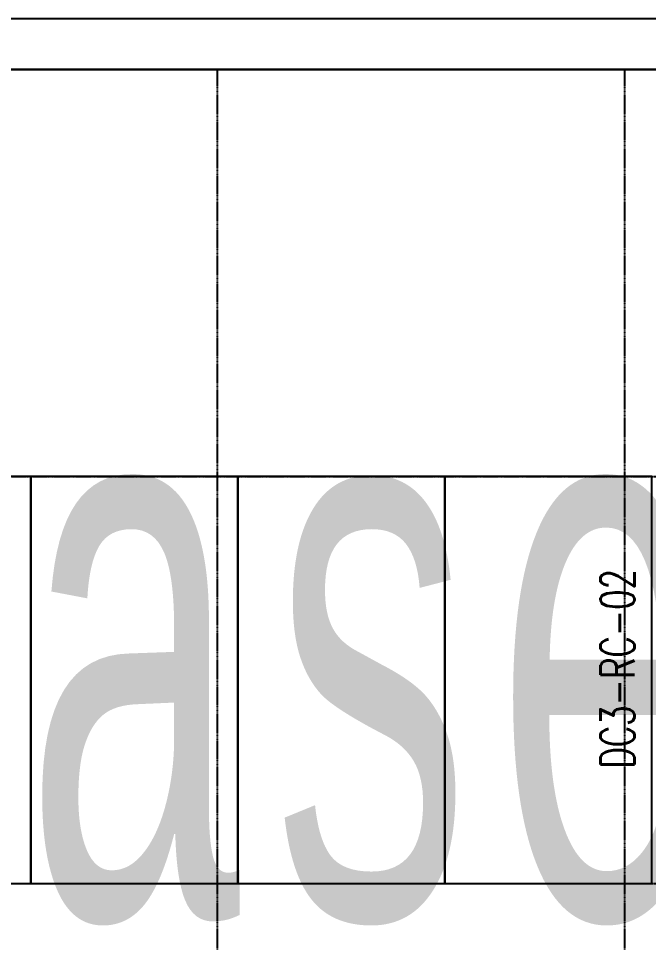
# Model space of a CAD drawing. Extents: x 225000 to 2157367, y 208400 to 840900.
# Drawn here: x 504339 to 506196, y 420028 to 422752 of the extents above; entities that cross this region are included whole.
import ezdxf
from ezdxf.enums import TextEntityAlignment as Align

# ---------------------------------------------------------------- set-up
doc = ezdxf.new("R2010")
doc.units = 0
doc.header["$LTSCALE"] = 10
doc.linetypes.add('XFDC20$0$HIDDEN2', pattern=[0.1875, 0.125, -0.0625])
doc.layers.add('XFDC20$0$A-Area (PH2)', color=170, linetype='Continuous', plot=False)
for name, color, linetype in [('XFDC20$0$A-C-2800 (PH1)', 191, 'Continuous'), ('XFDC20$0$A-C-2800 (PH2)', 195, 'XFDC20$0$HIDDEN2'), ('XFM2Q20-DC$0$M-EQ-TEXT', 3, 'Continuous'), ('XFM2Q20-DC$0$RACK-DC1-600X1200', 6, 'Continuous')]:
    doc.layers.add(name, color=color, linetype=linetype)
doc.styles.add('Data Center Layout_L20$0$ATS', font='monotxt', dxfattribs={"bigfont": 'BIGFONT'})
doc.styles.add('XFM2Q20-DC$0$XFL10-HVAC-EQ-L194205$0$M-TXT', font='simplex.shx', dxfattribs={"width": 0.8, "bigfont": 'chineset.shx'})

# ---------------------------------------------------------------- blocks, each defined once
blk = doc.blocks.new('Data Center Layout_L20')
blk.add_lwpolyline([(498775.59, 218852.31), (498775.59, 222752.31), (511975.59, 222752.31), (511975.59, 222502.31), (511825.59, 222502.31), (511825.59, 222602.31), (498925.59, 222602.31), (498925.59, 218852.31)])
at = {"style": 'Data Center Layout_L20$0$ATS', "width": 0.5}
blk.add_text('Phase 2', height=1600, dxfattribs=at).set_placement((505375.59, 220902.31), align=Align.MIDDLE_CENTER)
blk = doc.blocks.new('XFDC20')
at = {"layer": 'XFDC20$0$A-Area (PH2)'}
blk.add_lwpolyline([(511825.6, 222602.3), (498925.6, 222602.3), (498925.6, 211277.3), (511825.6, 211277.3)], close=True, dxfattribs=at)
at = {"layer": 'XFDC20$0$A-C-2800 (PH1)', "ltscale": 0.3}
blk.add_line((498925.6, 222602.3), (511825.6, 222602.3), dxfattribs=at)
at = {"layer": 'XFDC20$0$A-C-2800 (PH2)', "ltscale": 0.3}
for p, q in [((504925.6, 211277.3), (504925.6, 222602.3)), ((506125.6, 211277.3), (506125.6, 222602.3)), ((498925.6, 221402.3), (511825.6, 221402.3)), ((498925.6, 220202.3), (511825.6, 220202.3))]:
    blk.add_line(p, q, dxfattribs=at)
blk = doc.blocks.new('XFM2Q20-DC')
at = {"layer": 'XFM2Q20-DC$0$RACK-DC1-600X1200'}
for p, q in [((504375.6, 220202.3), (504375.6, 221402.3)), ((504375.6, 221402.3), (504375.6, 220802.3)), ((504985.6, 220202.3), (504985.6, 221402.3)), ((504985.6, 221402.3), (504985.6, 220802.3)), ((505595.6, 220202.3), (505595.6, 221402.3)), ((505595.6, 221402.3), (505595.6, 220802.3)), ((503765.6, 220202.3), (504375.6, 220202.3)), ((504375.6, 220202.3), (504985.6, 220202.3)), ((504985.6, 220202.3), (505595.6, 220202.3)), ((505595.6, 220202.3), (506205.6, 220202.3))]:
    blk.add_line(p, q, dxfattribs=at)
for points in [[(504375.6, 221402.3), (503765.6, 221402.3), (503765.6, 220202.3), (504375.6, 220202.3)], [(504985.6, 221402.3), (504375.6, 221402.3), (504375.6, 220202.3), (504985.6, 220202.3)], [(505595.6, 221402.3), (504985.6, 221402.3), (504985.6, 220202.3), (505595.6, 220202.3)], [(506205.6, 221402.3), (505595.6, 221402.3), (505595.6, 220202.3), (506205.6, 220202.3)]]:
    blk.add_lwpolyline(points, close=True, dxfattribs=at)
at = {"layer": 'XFM2Q20-DC$0$M-EQ-TEXT', "style": 'XFM2Q20-DC$0$XFL10-HVAC-EQ-L194205$0$M-TXT', "width": 0.7}
blk.add_text('DC3-RC-02', height=100, rotation=90, dxfattribs=at).set_placement((506104.1, 220835.3, 0), align=Align.MIDDLE_CENTER)

msp = doc.modelspace()

# ---------------------------------------------------------------- block references
for name in ['Data Center Layout_L20', 'XFDC20', 'XFM2Q20-DC']:
    msp.add_blockref(name, (0, 200000))

doc.saveas('drawing.dxf')
